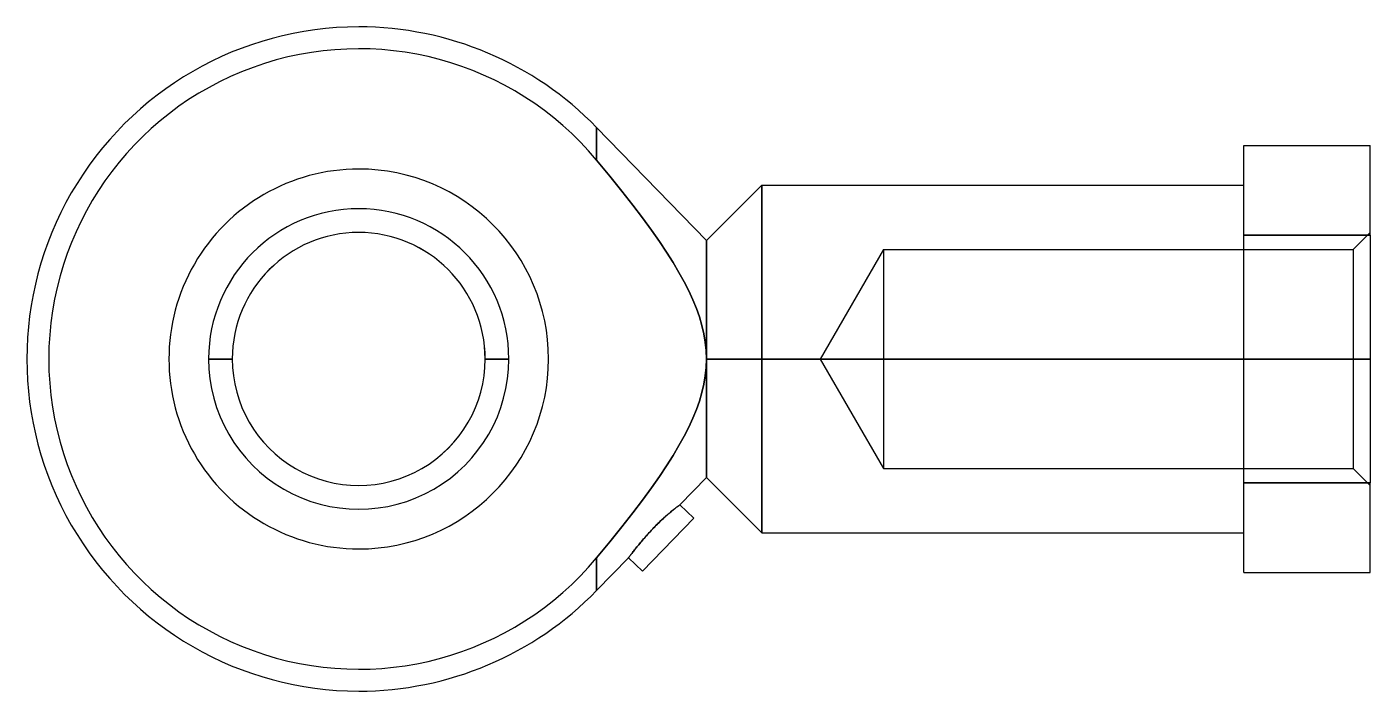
# Model space of a CAD drawing. Header units: millimetres. Extents: x -21 to 64, y -21 to 21.
import ezdxf

# ---------------------------------------------------------------- set-up
doc = ezdxf.new("R2010")
doc.units = ezdxf.units.MM
doc.layers.add('MAIN-1', color=7, linetype='Continuous')
doc.layers.add('MAIN-2', color=7, linetype='Continuous')

msp = doc.modelspace()

# ---------------------------------------------------------------- linework, layer by layer
at = {"layer": 'MAIN-1'}
for p, q in [((15.054, 12.575), (15.054, 14.642)), ((22, 7.5), (15.054, 14.642)), ((56, 7.826), (56, 13.5)), ((56, 13.5), (64, 13.5)), ((64, 7.826), (64, 13.5)), ((15.054, 12.575), (15.897, 11.554)), ((15.897, 11.554), (16.656, 10.612)), ((16.656, 10.612), (17.341, 9.737)), ((25.5, 11), (22, 7.5)), ((25.5, 0), (25.5, 11)), ((25.5, 11), (56, 11)), ((17.341, 9.737), (17.959, 8.92)), ((17.959, 8.92), (18.519, 8.155)), ((18.519, 8.155), (19.025, 7.433)), ((56, 7.826), (64, 7.826)), ((56, 0), (56, 7.826)), ((64, 7.826), (64, -7.826)), ((19.025, 7.433), (19.481, 6.749)), ((22, 0), (22, 7.5)), ((19.481, 6.749), (19.893, 6.099)), ((19.893, 6.099), (20.262, 5.477)), ((20.262, 5.477), (20.592, 4.879)), ((20.592, 4.879), (20.885, 4.302)), ((20.885, 4.302), (21.143, 3.741)), ((21.143, 3.741), (21.366, 3.194)), ((21.366, 3.194), (21.556, 2.656)), ((21.556, 2.656), (21.713, 2.126)), ((21.713, 2.126), (21.836, 1.598)), ((21.836, 1.598), (21.926, 1.071)), ((21.926, 1.071), (21.981, 0.539)), ((9.5, 0), (8.001, 0)), ((21.981, 0.539), (22, 0)), ((-8.001, 0), (-9.5, 0)), ((21.981, -0.539), (21.926, -1.071)), ((22, 0), (21.981, -0.539)), ((22, -7.5), (22, 0)), ((22, 0), (25.5, 0)), ((25.5, -11), (25.5, 0)), ((25.5, 0), (56, 0)), ((56, -7.826), (56, 0)), ((21.836, -1.598), (21.713, -2.126)), ((21.926, -1.071), (21.836, -1.598)), ((21.713, -2.126), (21.556, -2.656)), ((21.366, -3.194), (21.143, -3.741)), ((21.556, -2.656), (21.366, -3.194)), ((21.143, -3.741), (20.885, -4.302)), ((20.592, -4.879), (20.262, -5.477)), ((20.885, -4.302), (20.592, -4.879)), ((20.262, -5.477), (19.893, -6.099)), ((19.481, -6.749), (19.025, -7.433)), ((19.893, -6.099), (19.481, -6.749)), ((19.025, -7.433), (18.519, -8.155)), ((20.325, -9.223), (22, -7.5)), ((22, -7.5), (25.5, -11)), ((18.519, -8.155), (17.959, -8.92)), ((64, -7.826), (56, -7.826)), ((56, -13.5), (56, -7.826)), ((64, -13.5), (64, -7.826)), ((17.959, -8.92), (17.341, -9.737)), ((20.116, -9.377), (20.155, -9.348)), ((20.155, -9.348), (20.19, -9.321)), ((20.19, -9.321), (20.222, -9.298)), ((20.222, -9.298), (20.249, -9.277)), ((20.249, -9.277), (20.273, -9.26)), ((20.273, -9.26), (20.292, -9.247)), ((20.292, -9.247), (20.306, -9.236)), ((20.306, -9.236), (20.316, -9.229)), ((20.316, -9.229), (20.323, -9.224)), ((20.323, -9.224), (20.325, -9.223)), ((20.325, -9.223), (21.196, -10.07)), ((17.341, -9.737), (16.656, -10.612)), ((17.946, -13.41), (21.196, -10.07)), ((19.13, -10.218), (19.206, -10.147)), ((19.206, -10.147), (19.281, -10.077)), ((19.281, -10.077), (19.355, -10.009)), ((19.355, -10.009), (19.428, -9.944)), ((19.428, -9.944), (19.5, -9.881)), ((19.5, -9.881), (19.569, -9.821)), ((19.569, -9.821), (19.636, -9.763)), ((19.636, -9.763), (19.701, -9.709)), ((19.701, -9.709), (19.762, -9.658)), ((19.762, -9.658), (19.821, -9.61)), ((19.821, -9.61), (19.876, -9.565)), ((19.876, -9.565), (19.928, -9.523)), ((19.928, -9.523), (19.979, -9.483)), ((19.979, -9.483), (20.028, -9.445)), ((20.028, -9.445), (20.073, -9.41)), ((20.073, -9.41), (20.116, -9.377)), ((16.656, -10.612), (15.897, -11.554)), ((18.31, -11.058), (18.384, -10.977)), ((18.384, -10.977), (18.458, -10.897)), ((18.458, -10.897), (18.532, -10.817)), ((18.532, -10.817), (18.607, -10.739)), ((18.607, -10.739), (18.682, -10.661)), ((18.682, -10.661), (18.756, -10.585)), ((18.756, -10.585), (18.83, -10.51)), ((18.83, -10.51), (18.904, -10.437)), ((18.904, -10.437), (18.979, -10.363)), ((18.979, -10.363), (19.054, -10.29)), ((19.054, -10.29), (19.13, -10.218)), ((25.5, -11), (56, -11)), ((15.897, -11.554), (15.054, -12.575)), ((17.555, -11.945), (17.605, -11.882)), ((17.605, -11.882), (17.658, -11.817)), ((17.658, -11.817), (17.714, -11.749)), ((17.714, -11.749), (17.772, -11.679)), ((17.772, -11.679), (17.832, -11.606)), ((17.832, -11.606), (17.895, -11.531)), ((17.895, -11.531), (17.96, -11.455)), ((17.96, -11.455), (18.027, -11.377)), ((18.027, -11.377), (18.096, -11.298)), ((18.096, -11.298), (18.166, -11.219)), ((18.166, -11.219), (18.237, -11.138)), ((18.237, -11.138), (18.31, -11.058)), ((15.054, -14.642), (17.075, -12.563)), ((15.054, -14.642), (15.054, -12.575)), ((17.075, -12.563), (17.077, -12.561)), ((17.946, -13.41), (17.075, -12.563)), ((17.077, -12.561), (17.081, -12.555)), ((17.081, -12.555), (17.089, -12.545)), ((17.089, -12.545), (17.099, -12.531)), ((17.099, -12.531), (17.113, -12.513)), ((17.113, -12.513), (17.13, -12.491)), ((17.13, -12.491), (17.15, -12.465)), ((17.15, -12.465), (17.173, -12.434)), ((17.173, -12.434), (17.199, -12.4)), ((17.199, -12.4), (17.228, -12.362)), ((17.228, -12.362), (17.26, -12.32)), ((17.26, -12.32), (17.295, -12.275)), ((17.295, -12.275), (17.332, -12.227)), ((17.332, -12.227), (17.372, -12.175)), ((17.372, -12.175), (17.415, -12.121)), ((17.415, -12.121), (17.459, -12.065)), ((17.459, -12.065), (17.506, -12.006)), ((17.506, -12.006), (17.555, -11.945)), ((56, -13.5), (64, -13.5))]:
    msp.add_line(p, q, dxfattribs=at)
for radius, start, end in [(21, 89.99998, 270.00002), (21, 44.20444, 89.99998), (19.615, 39.87265, 320.12735), (12.01, 89.99998, 270.00002), (12.01, 270.00002, 89.99998), (9.5, 0, 179.99998), (8.001, 0, 179.99998), (8, 0, 179.99998), (9.5, 179.99998, 0), (8.001, 179.99998, 0), (8, 179.99998, 0), (21, 270.00002, 315.79556)]:
    msp.add_arc((0, 0), radius, start, end, dxfattribs=at)
at = {"layer": 'MAIN-2'}
for p, q in [((15.054, 14.642), (15.054, 12.575)), ((15.897, 11.554), (15.054, 12.575)), ((16.656, 10.612), (15.897, 11.554)), ((17.341, 9.737), (16.656, 10.612)), ((25.5, 11), (25.5, 0)), ((17.959, 8.92), (17.341, 9.737)), ((18.519, 8.155), (17.959, 8.92)), ((19.025, 7.433), (18.519, 8.155)), ((64, 7.826), (56, 7.826)), ((64, 8), (62.917, 6.917)), ((19.481, 6.749), (19.025, 7.433)), ((22, 7.5), (22, 0)), ((33.2, 6.917), (29.206, 0)), ((33.2, 6.917), (33.2, 0)), ((33.2, 6.917), (62.917, 6.917)), ((62.917, 6.917), (62.917, 0)), ((19.893, 6.099), (19.481, 6.749)), ((20.262, 5.477), (19.893, 6.099)), ((20.592, 4.879), (20.262, 5.477)), ((20.885, 4.302), (20.592, 4.879)), ((21.143, 3.741), (20.885, 4.302)), ((21.366, 3.194), (21.143, 3.741)), ((21.556, 2.656), (21.366, 3.194)), ((21.713, 2.126), (21.556, 2.656)), ((21.836, 1.598), (21.713, 2.126)), ((21.926, 1.071), (21.836, 1.598)), ((21.981, 0.539), (21.926, 1.071)), ((-8.001, 0), (-8.001, 0)), ((8, 0), (9.5, 0)), ((22, 0), (21.981, 0.539)), ((21.981, -0.539), (22, 0)), ((22, 0), (22, -7.5)), ((25.5, 0), (22, 0)), ((25.5, 0), (25.5, -11)), ((56, 0), (25.5, 0)), ((33.2, 0), (29.206, 0)), ((29.206, 0), (33.2, 0)), ((29.206, 0), (33.2, -6.918)), ((33.2, 0), (62.917, 0)), ((33.2, 0), (33.2, -6.918)), ((62.917, 0), (62.917, -6.918)), ((62.917, 0), (64, 0)), ((-9.5, 0), (-8, 0)), ((8.001, 0), (8.001, 0)), ((21.926, -1.071), (21.981, -0.539)), ((62.917, 0), (33.2, 0)), ((64, 0), (62.917, 0)), ((21.713, -2.126), (21.836, -1.598)), ((21.836, -1.598), (21.926, -1.071)), ((21.556, -2.656), (21.713, -2.126)), ((21.143, -3.741), (21.366, -3.194)), ((21.366, -3.194), (21.556, -2.656)), ((20.885, -4.302), (21.143, -3.741)), ((20.262, -5.477), (20.592, -4.879)), ((20.592, -4.879), (20.885, -4.302)), ((19.893, -6.099), (20.262, -5.477)), ((19.025, -7.433), (19.481, -6.749)), ((19.481, -6.749), (19.893, -6.099)), ((18.519, -8.155), (19.025, -7.433)), ((33.2, -6.918), (62.917, -6.918)), ((62.917, -6.918), (64, -8)), ((17.959, -8.92), (18.519, -8.155)), ((56, -7.826), (64, -7.826)), ((17.341, -9.737), (17.959, -8.92)), ((20.193, -9.319), (20.136, -9.362)), ((20.241, -9.284), (20.193, -9.319)), ((20.278, -9.257), (20.241, -9.284)), ((20.304, -9.237), (20.278, -9.257)), ((20.319, -9.226), (20.304, -9.237)), ((20.325, -9.223), (20.319, -9.226)), ((16.656, -10.612), (17.341, -9.737)), ((19.182, -10.169), (19.062, -10.283)), ((19.301, -10.059), (19.182, -10.169)), ((19.417, -9.954), (19.301, -10.059)), ((19.529, -9.855), (19.417, -9.954)), ((19.637, -9.763), (19.529, -9.855)), ((19.737, -9.678), (19.637, -9.763)), ((19.831, -9.602), (19.737, -9.678)), ((19.916, -9.533), (19.831, -9.602)), ((19.996, -9.47), (19.916, -9.533)), ((20.07, -9.413), (19.996, -9.47)), ((20.136, -9.362), (20.07, -9.413)), ((15.897, -11.554), (16.656, -10.612)), ((18.354, -11.01), (18.277, -11.095)), ((18.432, -10.925), (18.354, -11.01)), ((18.511, -10.84), (18.432, -10.925)), ((18.59, -10.757), (18.511, -10.84)), ((18.668, -10.675), (18.59, -10.757)), ((18.747, -10.594), (18.668, -10.675)), ((18.825, -10.516), (18.747, -10.594)), ((18.942, -10.399), (18.825, -10.516)), ((19.062, -10.283), (18.942, -10.399)), ((15.054, -12.575), (15.897, -11.554)), ((17.605, -11.883), (17.551, -11.949)), ((17.661, -11.814), (17.605, -11.883)), ((17.719, -11.742), (17.661, -11.814)), ((17.781, -11.667), (17.719, -11.742)), ((17.846, -11.59), (17.781, -11.667)), ((17.912, -11.511), (17.846, -11.59)), ((17.982, -11.43), (17.912, -11.511)), ((18.053, -11.348), (17.982, -11.43)), ((18.126, -11.264), (18.053, -11.348)), ((18.201, -11.18), (18.126, -11.264)), ((18.277, -11.095), (18.201, -11.18)), ((15.054, -12.575), (15.054, -14.642)), ((17.077, -12.561), (17.075, -12.563)), ((17.082, -12.554), (17.077, -12.561)), ((17.09, -12.543), (17.082, -12.554)), ((17.102, -12.528), (17.09, -12.543)), ((17.117, -12.508), (17.102, -12.528)), ((17.136, -12.483), (17.117, -12.508)), ((17.158, -12.453), (17.136, -12.483)), ((17.184, -12.42), (17.158, -12.453)), ((17.213, -12.382), (17.184, -12.42)), ((17.245, -12.339), (17.213, -12.382)), ((17.281, -12.293), (17.245, -12.339)), ((17.319, -12.244), (17.281, -12.293)), ((17.36, -12.19), (17.319, -12.244)), ((17.405, -12.134), (17.36, -12.19)), ((17.451, -12.075), (17.405, -12.134)), ((17.5, -12.013), (17.451, -12.075)), ((17.551, -11.949), (17.5, -12.013))]:
    msp.add_line(p, q, dxfattribs=at)
for radius, start, end in [(19.615, 39.87265, 320.12735), (12.01, 89.99998, 270.00002), (12.01, 270.00002, 89.99998), (9.5, 0, 179.99998), (9.5, 179.99998, 0)]:
    msp.add_arc((0, 0), radius, start, end, dxfattribs=at)

doc.saveas('drawing.dxf')
